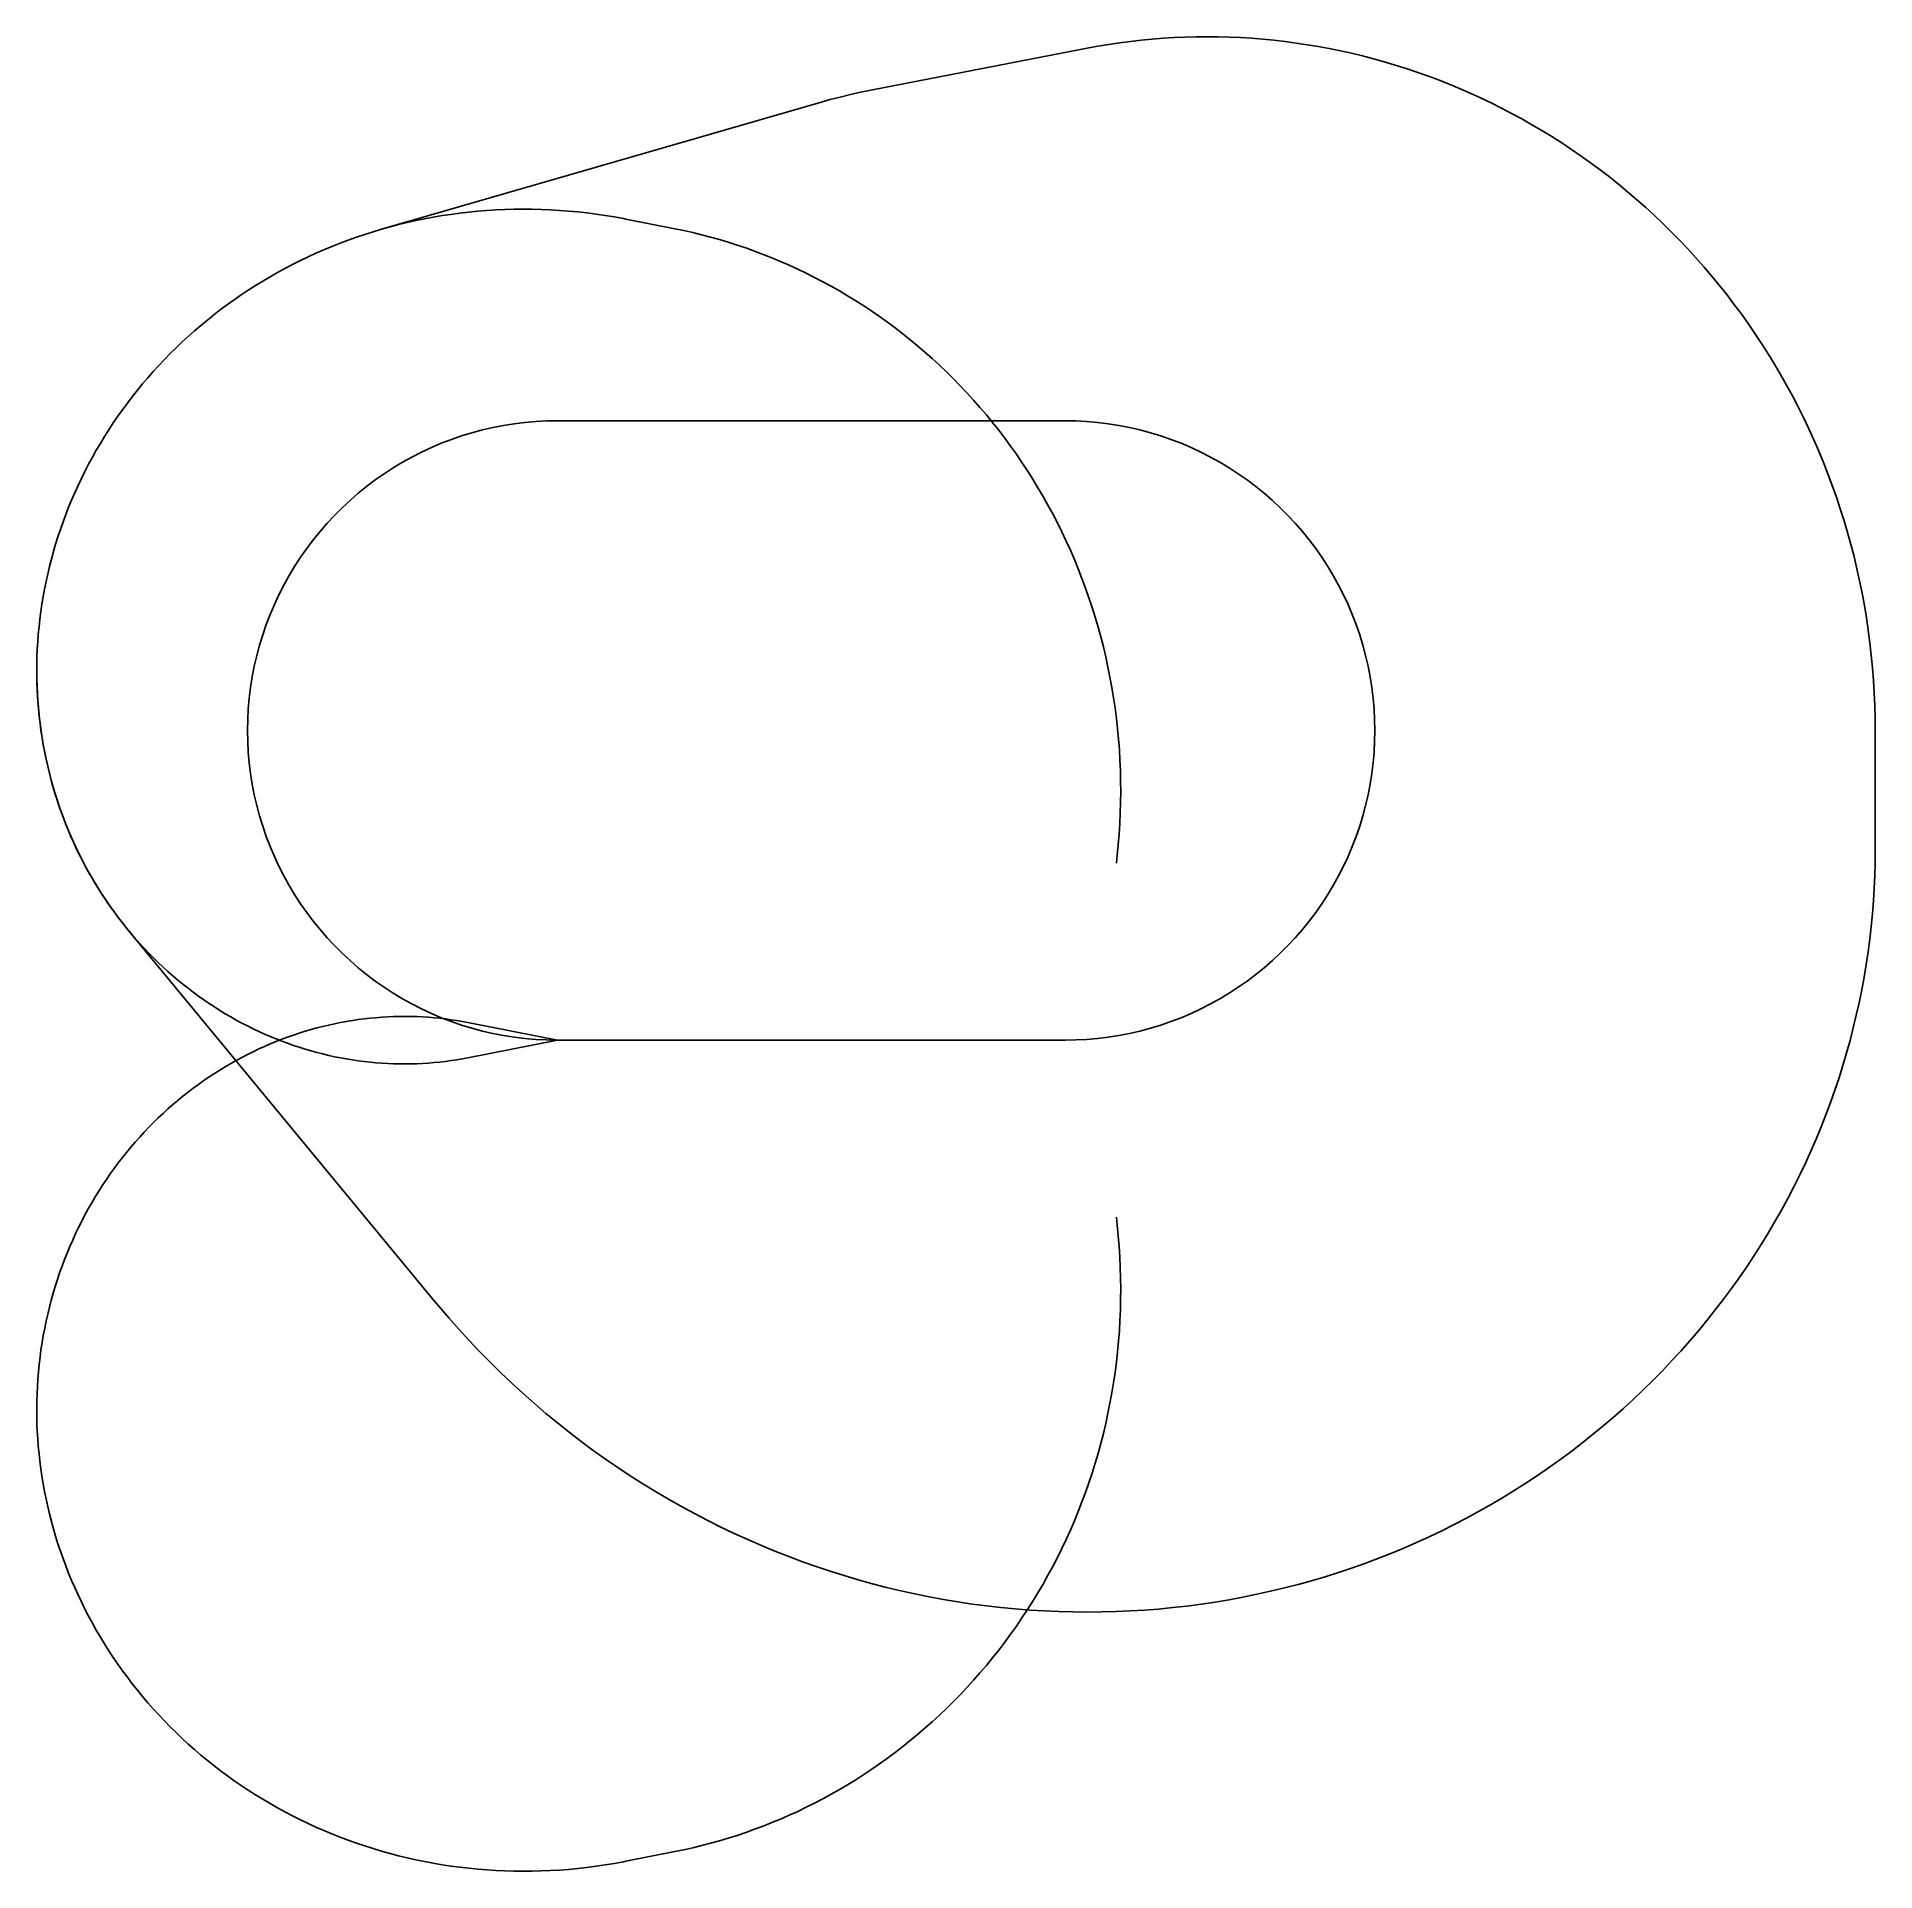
# Model space of a CAD drawing. Header units: metres. Extents: x -10304 to 26082, y -16453 to 19866.
import ezdxf

# ---------------------------------------------------------------- set-up
doc = ezdxf.new("R2010")
doc.units = ezdxf.units.M

msp = doc.modelspace()

# ---------------------------------------------------------------- linework, layer by layer
at = {"layer": 'NorminalTrack', "color": 1}
msp.add_lwpolyline([(0, 0), (0, 0), (-214, 4), (-428, 15), (-641, 34), (-853, 60), (-1065, 93), (-1275, 134), (-1483, 182), (-1690, 238), (-1895, 300), (-2097, 370), (-2297, 446), (-2494, 530), (-2688, 621), (-2879, 718), (-3066, 821), (-3249, 932), (-3429, 1048), (-3604, 1171), (-3775, 1300), (-3941, 1435), (-4103, 1575), (-4259, 1721), (-4411, 1872), (-4557, 2029), (-4697, 2190), (-4832, 2357), (-4961, 2528), (-5083, 2703), (-5200, 2882), (-5310, 3066), (-5414, 3253), (-5511, 3444), (-5601, 3638), (-5685, 3835), (-5762, 4034), (-5831, 4237), (-5894, 4441), (-5949, 4648), (-5998, 4857), (-6038, 5067), (-6072, 5278), (-6098, 5491), (-6117, 5704), (-6128, 5918), (-6132, 6132), (-6128, 6346), (-6117, 6559), (-6098, 6772), (-6072, 6985), (-6038, 7196), (-5998, 7406), (-5949, 7615), (-5894, 7822), (-5831, 8026), (-5762, 8229), (-5685, 8428), (-5601, 8625), (-5511, 8819), (-5414, 9010), (-5310, 9197), (-5200, 9381), (-5083, 9560), (-4961, 9736), (-4832, 9906), (-4697, 10073), (-4557, 10234), (-4411, 10391), (-4259, 10542), (-4103, 10688), (-3941, 10829), (-3775, 10963), (-3604, 11092), (-3429, 11215), (-3249, 11331), (-3066, 11442), (-2879, 11545), (-2688, 11642), (-2494, 11733), (-2297, 11817), (-2097, 11893), (-1895, 11963), (-1690, 12026), (-1483, 12081), (-1275, 12129), (-1065, 12170), (-853, 12203), (-641, 12229), (-428, 12248), (-214, 12259), (0, 12263), (0, 12263), (10047, 12263), (10047, 12263), (10261, 12259), (10475, 12248), (10688, 12229), (10900, 12203), (11112, 12170), (11322, 12129), (11530, 12081), (11737, 12026), (11942, 11963), (12144, 11893), (12344, 11817), (12541, 11733), (12735, 11642), (12926, 11545), (13113, 11442), (13296, 11331), (13476, 11215), (13651, 11092), (13822, 10963), (13988, 10829), (14150, 10688), (14306, 10542), (14458, 10391), (14604, 10234), (14744, 10073), (14879, 9906), (15008, 9736), (15130, 9560), (15247, 9381), (15357, 9197), (15461, 9010), (15558, 8819), (15649, 8625), (15732, 8428), (15809, 8229), (15879, 8026), (15941, 7822), (15997, 7615), (16045, 7406), (16085, 7196), (16119, 6985), (16145, 6772), (16164, 6559), (16175, 6346), (16179, 6132), (16175, 5918), (16164, 5704), (16145, 5491), (16119, 5278), (16085, 5067), (16045, 4857), (15997, 4648), (15941, 4441), (15879, 4237), (15809, 4034), (15732, 3835), (15649, 3638), (15558, 3444), (15461, 3253), (15357, 3066), (15247, 2882), (15130, 2703), (15008, 2528), (14879, 2357), (14744, 2190), (14604, 2029), (14458, 1872), (14306, 1721), (14150, 1575), (13988, 1435), (13822, 1300), (13651, 1171), (13476, 1048), (13296, 932), (13113, 821), (12926, 718), (12735, 621), (12541, 530), (12344, 446), (12144, 370), (11942, 300), (11737, 238), (11530, 182), (11322, 134), (11112, 93), (10900, 60), (10688, 34), (10475, 15), (10261, 4), (10047, 0), (0, 0)], dxfattribs=at)
at = {"layer": 'WindSpiral', "color": 5}
for points in [[(0, 0), (-1773, -349), (-1883, -370), (-1993, -388), (-2104, -405), (-2215, -420), (-2327, -433), (-2440, -444), (-2553, -453), (-2667, -461), (-2781, -466), (-2896, -469), (-3011, -470), (-3126, -470), (-3242, -467), (-3358, -462), (-3474, -455), (-3590, -446), (-3707, -435), (-3824, -422), (-3941, -407), (-4058, -390), (-4175, -371), (-4292, -349), (-4409, -326), (-4526, -300), (-4642, -272), (-4759, -242), (-4875, -210), (-4992, -176), (-5108, -140), (-5223, -102), (-5338, -61), (-5453, -19), (-5568, 26), (-5682, 73), (-5795, 122), (-5908, 173), (-6021, 227), (-6132, 282), (-6244, 340), (-6354, 399), (-6464, 461), (-6572, 525), (-6681, 591), (-6788, 658), (-6894, 728), (-6999, 801), (-7104, 875), (-7207, 951), (-7309, 1029), (-7411, 1109), (-7511, 1191), (-7609, 1275), (-7707, 1361), (-7804, 1449), (-7899, 1539), (-7992, 1631), (-8085, 1724), (-8176, 1820), (-8266, 1917), (-8354, 2016), (-8440, 2117), (-8525, 2220), (-8609, 2324), (-8691, 2431), (-8771, 2539), (-8850, 2648), (-8926, 2759), (-9002, 2872), (-9075, 2987), (-9146, 3103), (-9216, 3220), (-9284, 3339), (-9349, 3460), (-9413, 3582), (-9475, 3705), (-9535, 3830), (-9593, 3956), (-9649, 4084), (-9702, 4213), (-9754, 4343), (-9803, 4474), (-9851, 4606), (-9896, 4740), (-9938, 4874), (-9979, 5010), (-10017, 5147), (-10053, 5285), (-10087, 5424), (-10118, 5563), (-10147, 5704), (-10174, 5845), (-10198, 5987), (-10220, 6130), (-10239, 6274), (-10256, 6418), (-10270, 6563), (-10282, 6709), (-10291, 6855), (-10298, 7001), (-10302, 7148), (-10304, 7296), (-10303, 7444), (-10299, 7592), (-10293, 7740), (-10284, 7889), (-10273, 8038), (-10259, 8187), (-10242, 8336), (-10223, 8485), (-10201, 8634), (-10176, 8783), (-10149, 8932), (-10119, 9081), (-10087, 9229), (-10051, 9378), (-10013, 9526), (-9973, 9673), (-9930, 9821), (-9884, 9968), (-9835, 10114), (-9784, 10260), (-9730, 10405), (-9673, 10550), (-9614, 10694), (-9552, 10837), (-9487, 10980), (-9420, 11122), (-9350, 11262), (-9278, 11402), (-9203, 11541), (-9125, 11679), (-9045, 11816), (-8962, 11952), (-8877, 12087), (-8789, 12220), (-8699, 12352), (-8606, 12483), (-8511, 12612), (-8413, 12740), (-8313, 12867), (-8210, 12992), (-8105, 13116), (-7997, 13238), (-7888, 13358), (-7775, 13477), (-7661, 13594), (-7544, 13709), (-7425, 13823), (-7304, 13934), (-7181, 14044), (-7055, 14152), (-6927, 14258), (-6797, 14361), (-6666, 14463), (-6532, 14563), (-6396, 14660), (-6258, 14755), (-6118, 14848), (-5976, 14939), (-5832, 15028), (-5687, 15114), (-5540, 15198), (-5391, 15279), (-5240, 15358), (-5087, 15434), (-4933, 15508), (-4778, 15580), (-4620, 15648), (-4462, 15715), (-4301, 15778), (-4140, 15839), (-3977, 15897), (-3812, 15953), (-3647, 16005), (-3480, 16055), (-3480, 16055), (5201, 18566), (5399, 18621), (5598, 18673), (5798, 18722), (6000, 18767), (6203, 18809), (6236, 18816), (10487, 19639), (10699, 19679), (10912, 19714), (11125, 19746), (11340, 19774), (11555, 19798), (11771, 19819), (11988, 19836), (12206, 19849), (12424, 19859), (12642, 19864), (12861, 19866), (13080, 19864), (13300, 19858), (13520, 19848), (13740, 19835), (13960, 19817), (14180, 19796), (14400, 19771), (14619, 19742), (14839, 19709), (15059, 19672), (15278, 19631), (15496, 19587), (15715, 19538), (15932, 19486), (16150, 19429), (16366, 19369), (16582, 19305), (16797, 19237), (17011, 19165), (17224, 19090), (17436, 19010), (17647, 18927), (17857, 18840), (18065, 18749), (18273, 18655), (18479, 18556), (18683, 18454), (18886, 18348), (19088, 18239), (19288, 18125), (19486, 18009), (19682, 17888), (19877, 17764), (20070, 17636), (20260, 17505), (20449, 17370), (20636, 17232), (20820, 17090), (21003, 16945), (21182, 16797), (21360, 16645), (21535, 16490), (21708, 16331), (21878, 16169), (22046, 16004), (22211, 15836), (22373, 15665), (22533, 15491), (22689, 15314), (22843, 15133), (22994, 14950), (23142, 14764), (23286, 14575), (23428, 14384), (23567, 14189), (23702, 13992), (23834, 13792), (23963, 13590), (24088, 13385), (24210, 13178), (24329, 12968), (24444, 12756), (24555, 12541), (24663, 12325), (24767, 12106), (24868, 11885), (24965, 11662), (25058, 11437), (25147, 11210), (25232, 10982), (25314, 10751), (25391, 10519), (25465, 10285), (25534, 10049), (25600, 9812), (25662, 9574), (25719, 9334), (25772, 9093), (25822, 8850), (25867, 8607), (25907, 8362), (25944, 8116), (25976, 7869), (26004, 7622), (26028, 7373), (26048, 7124), (26063, 6874), (26074, 6624), (26080, 6373), (26082, 6130), (26082, 3765), (26080, 3514), (26073, 3262), (26062, 3010), (26047, 2757), (26027, 2505), (26003, 2252), (25974, 2000), (25941, 1748), (25903, 1496), (25861, 1245), (25814, 994), (25763, 743), (25708, 493), (25648, 244), (25584, -5), (25515, -252), (25442, -499), (25365, -745), (25283, -990), (25196, -1234), (25106, -1476), (25011, -1717), (24911, -1957), (24808, -2196), (24700, -2433), (24587, -2668), (24471, -2902), (24350, -3134), (24225, -3364), (24096, -3592), (23963, -3818), (23825, -4042), (23684, -4264), (23539, -4484), (23389, -4702), (23236, -4917), (23078, -5130), (22917, -5340), (22751, -5548), (22582, -5753), (22410, -5955), (22233, -6155), (22053, -6351), (21869, -6545), (21681, -6736), (21490, -6924), (21295, -7109), (21097, -7290), (20896, -7468), (20691, -7643), (20483, -7815), (20272, -7983), (20057, -8148), (19839, -8309), (19618, -8466), (19395, -8620), (19168, -8770), (18938, -8916), (18706, -9059), (18471, -9197), (18233, -9332), (17992, -9463), (17749, -9589), (17503, -9712), (17255, -9830), (17005, -9944), (16752, -10054), (16498, -10160), (16240, -10261), (15981, -10358), (15720, -10450), (15457, -10538), (15193, -10622), (14926, -10701), (14658, -10775), (14388, -10845), (14116, -10910), (13843, -10970), (13569, -11026), (13294, -11077), (13017, -11124), (12739, -11165), (12460, -11202), (12180, -11234), (11900, -11261), (11618, -11283), (11336, -11300), (11053, -11312), (10770, -11320), (10486, -11322), (10202, -11320), (9918, -11312), (9633, -11300), (9348, -11283), (9063, -11260), (8779, -11233), (8494, -11200), (8210, -11163), (7926, -11121), (7643, -11073), (7360, -11021), (7077, -10963), (6796, -10901), (6515, -10833), (6235, -10761), (5956, -10683), (5678, -10601), (5401, -10514), (5125, -10422), (4851, -10324), (4578, -10222), (4307, -10116), (4037, -10004), (3768, -9887), (3502, -9766), (3237, -9639), (2975, -9508), (2714, -9373), (2455, -9232), (2199, -9087), (1945, -8938), (1693, -8783), (1443, -8624), (1197, -8461), (952, -8293), (711, -8121), (472, -7944), (236, -7763), (3, -7577), (-227, -7388), (-455, -7194), (-678, -6996), (-899, -6793), (-1116, -6587), (-1330, -6377), (-1541, -6163), (-1748, -5944), (-1952, -5722), (-2151, -5497), (-2347, -5267), (-2439, -5157), (-8492, 2179), (-8576, 2283), (-8659, 2389), (-8740, 2496), (-8819, 2605), (-8896, 2715), (-8972, 2828), (-9046, 2941), (-9118, 3057), (-9189, 3174), (-9257, 3292), (-9324, 3412), (-9388, 3534), (-9451, 3657), (-9512, 3781), (-9570, 3907), (-9627, 4033), (-9682, 4162), (-9734, 4291), (-9784, 4422), (-9832, 4554), (-9878, 4687), (-9922, 4821), (-9963, 4957), (-10003, 5093), (-10039, 5231), (-10074, 5369), (-10106, 5508), (-10136, 5648), (-10164, 5789), (-10189, 5931), (-10211, 6074), (-10232, 6217), (-10249, 6361), (-10265, 6506), (-10277, 6651), (-10288, 6797), (-10295, 6944), (-10301, 7090), (-10303, 7238), (-10304, 7315)], [(0, 0), (-1773, -349), (-1883, -370), (-1993, -388), (-2104, -405), (-2215, -420), (-2327, -433), (-2440, -444), (-2553, -453), (-2667, -461), (-2781, -466), (-2896, -469), (-3011, -470), (-3126, -470), (-3242, -467), (-3358, -462), (-3474, -455), (-3590, -446), (-3707, -435), (-3824, -422), (-3941, -407), (-4058, -390), (-4175, -371), (-4292, -349), (-4409, -326), (-4526, -300), (-4642, -272), (-4759, -242), (-4875, -210), (-4992, -176), (-5108, -140), (-5223, -102), (-5338, -61), (-5453, -19), (-5568, 26), (-5682, 73), (-5795, 122), (-5908, 173), (-6021, 227), (-6132, 282), (-6244, 340), (-6354, 399), (-6464, 461), (-6572, 525), (-6681, 591), (-6788, 658), (-6894, 728), (-6999, 801), (-7104, 875), (-7207, 951), (-7309, 1029), (-7411, 1109), (-7511, 1191), (-7609, 1275), (-7707, 1361), (-7804, 1449), (-7899, 1539), (-7992, 1631), (-8085, 1724), (-8176, 1820), (-8266, 1917), (-8354, 2016), (-8440, 2117), (-8525, 2220), (-8609, 2324), (-8691, 2431), (-8771, 2539), (-8850, 2648), (-8926, 2759), (-9002, 2872), (-9075, 2987), (-9146, 3103), (-9216, 3220), (-9284, 3339), (-9349, 3460), (-9413, 3582), (-9475, 3705), (-9535, 3830), (-9593, 3956), (-9649, 4084), (-9702, 4213), (-9754, 4343), (-9803, 4474), (-9851, 4606), (-9896, 4740), (-9938, 4874), (-9979, 5010), (-10017, 5147), (-10053, 5285), (-10087, 5424), (-10118, 5563), (-10147, 5704), (-10174, 5845), (-10198, 5987), (-10220, 6130), (-10239, 6274), (-10256, 6418), (-10270, 6563), (-10282, 6709), (-10291, 6855), (-10298, 7001), (-10302, 7148), (-10304, 7296), (-10303, 7444), (-10299, 7592), (-10293, 7740), (-10284, 7889), (-10273, 8038), (-10259, 8187), (-10242, 8336), (-10223, 8485), (-10201, 8634), (-10176, 8783), (-10149, 8932), (-10119, 9081), (-10087, 9229), (-10051, 9378), (-10013, 9526), (-9973, 9673), (-9930, 9821), (-9884, 9968), (-9835, 10114), (-9784, 10260), (-9730, 10405), (-9673, 10550), (-9614, 10694), (-9552, 10837), (-9487, 10980), (-9420, 11122), (-9350, 11262), (-9278, 11402), (-9203, 11541), (-9125, 11679), (-9045, 11816), (-8962, 11952), (-8877, 12087), (-8789, 12220), (-8699, 12352), (-8606, 12483), (-8511, 12612), (-8413, 12740), (-8313, 12867), (-8210, 12992), (-8105, 13116), (-7997, 13238), (-7888, 13358), (-7775, 13477), (-7661, 13594), (-7544, 13709), (-7425, 13823), (-7304, 13934), (-7181, 14044), (-7055, 14152), (-6927, 14258), (-6797, 14361), (-6666, 14463), (-6532, 14563), (-6396, 14660), (-6258, 14755), (-6118, 14848), (-5976, 14939), (-5832, 15028), (-5687, 15114), (-5540, 15198), (-5391, 15279), (-5240, 15358), (-5087, 15434), (-4933, 15508), (-4778, 15580), (-4620, 15648), (-4462, 15715), (-4301, 15778), (-4140, 15839), (-3977, 15897), (-3812, 15953), (-3647, 16005), (-3480, 16055), (-3312, 16102), (-3143, 16146), (-2972, 16188), (-2801, 16226), (-2629, 16261), (-2456, 16294), (-2281, 16324), (-2106, 16350), (-1931, 16374), (-1754, 16394), (-1577, 16412), (-1399, 16426), (-1220, 16437), (-1041, 16446), (-862, 16451), (-682, 16453), (-502, 16452), (-321, 16447), (-140, 16440), (41, 16429), (222, 16415), (403, 16398), (584, 16378), (766, 16355), (947, 16328), (1128, 16298), (1309, 16265), (1357, 16256), (2324, 16065), (2502, 16029), (2678, 15989), (2855, 15946), (3031, 15900), (3207, 15851), (3382, 15799), (3556, 15743), (3730, 15685), (3903, 15623), (4076, 15558), (4247, 15490), (4418, 15419), (4588, 15345), (4756, 15267), (4924, 15187), (5091, 15103), (5256, 15017), (5420, 14927), (5583, 14834), (5745, 14739), (5905, 14640), (6064, 14538), (6221, 14434), (6377, 14326), (6531, 14216), (6683, 14102), (6834, 13986), (6983, 13867), (7130, 13745), (7275, 13621), (7419, 13493), (7560, 13363), (7699, 13230), (7837, 13095), (7972, 12957), (8105, 12816), (8235, 12673), (8364, 12527), (8490, 12378), (8614, 12228), (8735, 12075), (8854, 11919), (8970, 11761), (9084, 11601), (9195, 11438), (9303, 11274), (9409, 11107), (9512, 10938), (9612, 10767), (9709, 10594), (9804, 10419), (9896, 10242), (9984, 10063), (10070, 9882), (10153, 9699), (10232, 9515), (10309, 9329), (10382, 9141), (10453, 8952), (10520, 8761), (10583, 8569), (10644, 8375), (10701, 8180), (10755, 7984), (10806, 7786), (10853, 7587), (10897, 7387), (10937, 7186), (10974, 6984), (11008, 6781), (11038, 6577), (11064, 6372), (11087, 6167), (11107, 5960), (11123, 5753), (11135, 5546), (11143, 5337), (11148, 5129), (11150, 4920), (11147, 4710), (11141, 4501), (11132, 4291), (11118, 4081), (11101, 3870), (11081, 3660), (11063, 3506)], [(0, 0), (-1773, 349), (-1883, 370), (-1993, 388), (-2104, 405), (-2215, 420), (-2327, 433), (-2440, 444), (-2553, 453), (-2667, 461), (-2781, 466), (-2896, 469), (-3011, 470), (-3126, 470), (-3242, 467), (-3358, 462), (-3474, 455), (-3590, 446), (-3707, 435), (-3824, 422), (-3941, 407), (-4058, 390), (-4175, 371), (-4292, 349), (-4409, 326), (-4526, 300), (-4642, 272), (-4759, 242), (-4875, 210), (-4992, 176), (-5108, 140), (-5223, 102), (-5338, 61), (-5453, 19), (-5568, -26), (-5682, -73), (-5795, -122), (-5908, -173), (-6021, -227), (-6132, -282), (-6244, -340), (-6354, -399), (-6464, -461), (-6572, -525), (-6681, -591), (-6788, -658), (-6894, -728), (-6999, -801), (-7104, -875), (-7207, -951), (-7309, -1029), (-7411, -1109), (-7511, -1191), (-7609, -1275), (-7707, -1361), (-7804, -1449), (-7899, -1539), (-7992, -1631), (-8085, -1724), (-8176, -1820), (-8266, -1917), (-8354, -2016), (-8440, -2117), (-8525, -2220), (-8609, -2324), (-8691, -2431), (-8771, -2539), (-8850, -2648), (-8926, -2759), (-9002, -2872), (-9075, -2987), (-9146, -3103), (-9216, -3220), (-9284, -3339), (-9349, -3460), (-9413, -3582), (-9475, -3705), (-9535, -3830), (-9593, -3956), (-9649, -4084), (-9702, -4213), (-9754, -4343), (-9803, -4474), (-9851, -4606), (-9896, -4740), (-9938, -4874), (-9979, -5010), (-10017, -5147), (-10053, -5285), (-10087, -5424), (-10118, -5563), (-10147, -5704), (-10174, -5845), (-10198, -5987), (-10220, -6130), (-10239, -6274), (-10256, -6418), (-10270, -6563), (-10282, -6709), (-10291, -6855), (-10298, -7001), (-10302, -7148), (-10304, -7296), (-10303, -7444), (-10299, -7592), (-10293, -7740), (-10284, -7889), (-10273, -8038), (-10259, -8187), (-10242, -8336), (-10223, -8485), (-10201, -8634), (-10176, -8783), (-10149, -8932), (-10119, -9081), (-10087, -9229), (-10051, -9378), (-10013, -9526), (-9973, -9673), (-9930, -9821), (-9884, -9968), (-9835, -10114), (-9784, -10260), (-9730, -10405), (-9673, -10550), (-9614, -10694), (-9552, -10837), (-9487, -10980), (-9420, -11122), (-9350, -11262), (-9278, -11402), (-9203, -11541), (-9125, -11679), (-9045, -11816), (-8962, -11952), (-8877, -12087), (-8789, -12220), (-8699, -12352), (-8606, -12483), (-8511, -12612), (-8413, -12740), (-8313, -12867), (-8210, -12992), (-8105, -13116), (-7997, -13238), (-7888, -13358), (-7775, -13477), (-7661, -13594), (-7544, -13709), (-7425, -13823), (-7304, -13934), (-7181, -14044), (-7055, -14152), (-6927, -14258), (-6797, -14361), (-6666, -14463), (-6532, -14563), (-6396, -14660), (-6258, -14755), (-6118, -14848), (-5976, -14939), (-5832, -15028), (-5687, -15114), (-5540, -15198), (-5391, -15279), (-5240, -15358), (-5087, -15434), (-4933, -15508), (-4778, -15580), (-4620, -15648), (-4462, -15715), (-4301, -15778), (-4140, -15839), (-3977, -15897), (-3812, -15953), (-3647, -16005), (-3480, -16055), (-3312, -16102), (-3143, -16146), (-2972, -16188), (-2801, -16226), (-2629, -16261), (-2456, -16294), (-2281, -16324), (-2106, -16350), (-1931, -16374), (-1754, -16394), (-1577, -16412), (-1399, -16426), (-1220, -16437), (-1041, -16446), (-862, -16451), (-682, -16453), (-502, -16452), (-321, -16447), (-140, -16440), (41, -16429), (222, -16415), (403, -16398), (584, -16378), (766, -16355), (947, -16328), (1128, -16298), (1309, -16265), (1357, -16256), (2324, -16065), (2502, -16029), (2678, -15989), (2855, -15946), (3031, -15900), (3207, -15851), (3382, -15799), (3556, -15743), (3730, -15685), (3903, -15623), (4076, -15558), (4247, -15490), (4418, -15419), (4588, -15345), (4756, -15267), (4924, -15187), (5091, -15103), (5256, -15017), (5420, -14927), (5583, -14834), (5745, -14739), (5905, -14640), (6064, -14538), (6221, -14434), (6377, -14326), (6531, -14216), (6683, -14102), (6834, -13986), (6983, -13867), (7130, -13745), (7275, -13621), (7419, -13493), (7560, -13363), (7699, -13230), (7837, -13095), (7972, -12957), (8105, -12816), (8235, -12673), (8364, -12527), (8490, -12378), (8614, -12228), (8735, -12075), (8854, -11919), (8970, -11761), (9084, -11601), (9195, -11438), (9303, -11274), (9409, -11107), (9512, -10938), (9612, -10767), (9709, -10594), (9804, -10419), (9896, -10242), (9984, -10063), (10070, -9882), (10153, -9699), (10232, -9515), (10309, -9329), (10382, -9141), (10453, -8952), (10520, -8761), (10583, -8569), (10644, -8375), (10701, -8180), (10755, -7984), (10806, -7786), (10853, -7587), (10897, -7387), (10937, -7186), (10974, -6984), (11008, -6781), (11038, -6577), (11064, -6372), (11087, -6167), (11107, -5960), (11123, -5753), (11135, -5546), (11143, -5337), (11148, -5129), (11150, -4920), (11147, -4710), (11141, -4501), (11132, -4291), (11118, -4081), (11101, -3870), (11081, -3660), (11063, -3506)]]:
    msp.add_lwpolyline(points, dxfattribs=at)

doc.saveas('drawing.dxf')
